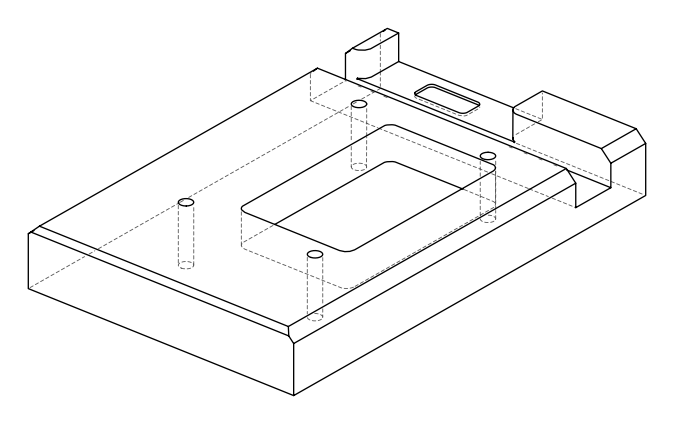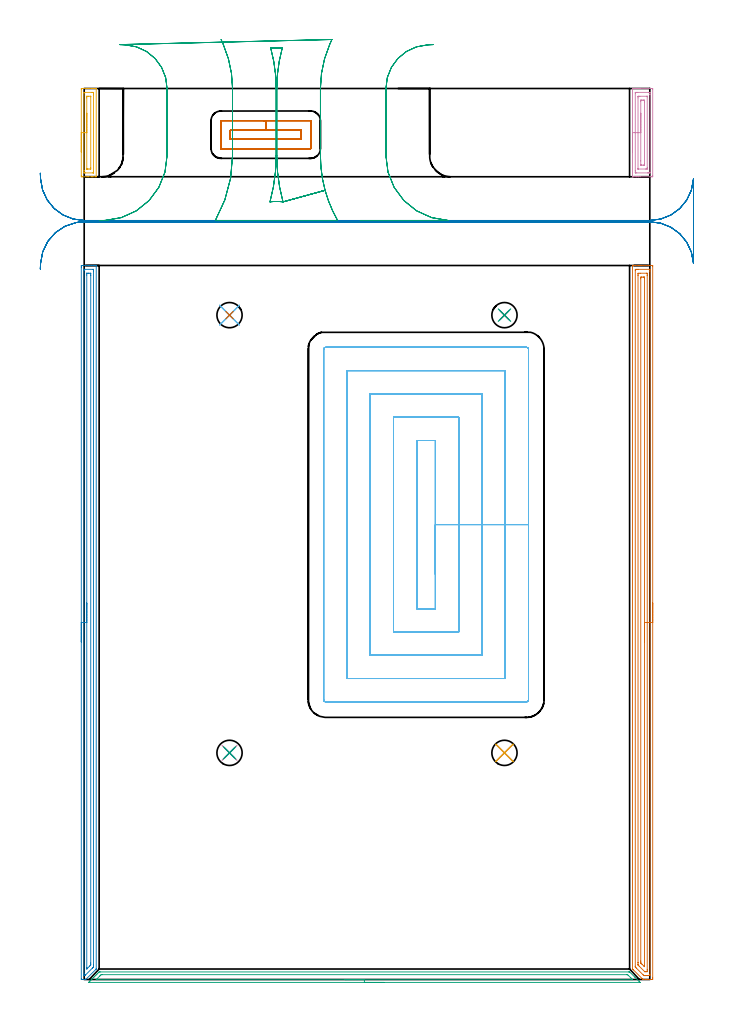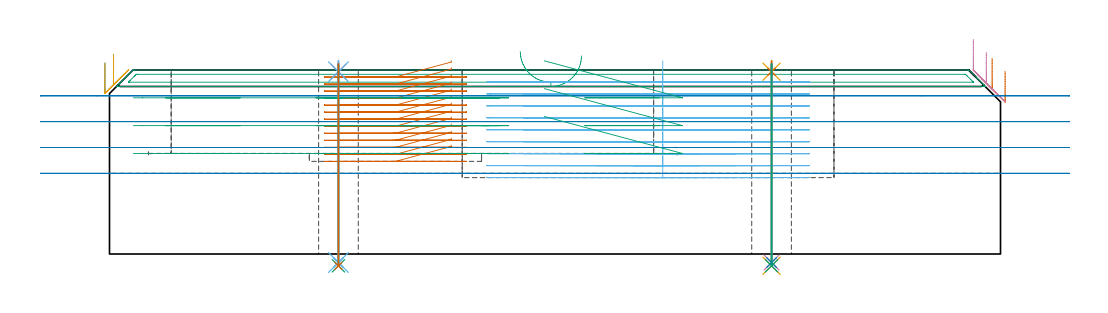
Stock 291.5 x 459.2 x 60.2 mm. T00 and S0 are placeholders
(PLAN: 21 operations, 12 tool changes, 86.1 min)
(1 AREA_MILL | FG_CHAMFER_SURFACE | UGT0205_001 | 11.97 min | 20223 mm3)
(2 AREA_MILL_1 | FG_CHAMFER_SURFACE_1 | UGT0205_001 | 9 min | 11051 mm3)
(3 AREA_MILL_2 | FG_CHAMFER_SURFACE_2 | UGT0205_001 | 4.67 min | 4031 mm3)
(4 AREA_MILL_3 | FG_CHAMFER_SURFACE_3 | UGT0205_001 | 1.69 min | 2779 mm3)
(5 AREA_MILL_4 | FG_CHAMFER_SURFACE_4 | UGT0205_001 | 1.3 min | 1510 mm3)
(6 MILL_RECTANGULAR_POCKET | POCKET_RECTANGULAR_STRAIGHT | NXT0201_012 | Follow Part, ap 4, ae 75% | 36.47 min | 848125 mm3)
(7 MILL_RECTANGULAR_POCKET_1 | POCKET_RECTANGULAR_STRAIGHT_1 | UGT0201_127 | Follow Part, ap 2.475, ae 75% | 6.55 min | 40458 mm3)
(8 MILL_RECTANGULAR_SLOT | SLOT_RECTANGULAR | UGT0201_009 | Follow Part, ap 11.25, ae 75% | 6.49 min | 449398 mm3)
(9 MILL_RECTANGULAR_SLOT_1 | SLOT_RECTANGULAR_1 | UGT0201_009 | Follow Part, ap 11.25, ae 75% | 5.7 min | 160462 mm3)
(10 SPOT_DRILL | STEP1HOLE | NXT0321_9005460120000 | 0.03 min | 61 mm3)
(11 SPOT_DRILL_1 | STEP1HOLE_1 | NXT0321_9005460120000 | 0.03 min | 4 mm3)
(12 SPOT_DRILL_2 | STEP1HOLE_2 | NXT0321_9005460120000 | 0.03 min | 74 mm3)
(13 SPOT_DRILL_3 | STEP1HOLE_3 | NXT0321_9005460120000 | 0.03 min | 66 mm3)
(14 DRILL_THROUGH_HOLE_INTO_CENTER | STEP1HOLE | NXT0301_042 | 0.26 min | 2321 mm3)
(15 DRILL_TO_ENLARGE_THROUGH_HOLE | STEP1HOLE | NXT0301_101 | 0.27 min | 5613 mm3)
(16 DRILL_THROUGH_HOLE_INTO_CENTER_1 | STEP1HOLE_1 | NXT0301_042 | 0.26 min | 2351 mm3)
(17 DRILL_TO_ENLARGE_THROUGH_HOLE_1 | STEP1HOLE_1 | NXT0301_101 | 0.27 min | 5625 mm3)
(18 DRILL_THROUGH_HOLE_INTO_CENTER_2 | STEP1HOLE_2 | NXT0301_042 | 0.26 min | 2315 mm3)
(19 DRILL_TO_ENLARGE_THROUGH_HOLE_2 | STEP1HOLE_2 | NXT0301_101 | 0.27 min | 5620 mm3)
(20 DRILL_THROUGH_HOLE_INTO_CENTER_3 | STEP1HOLE_3 | NXT0301_042 | 0.26 min | 2408 mm3)
(21 DRILL_TO_ENLARGE_THROUGH_HOLE_3 | STEP1HOLE_3 | NXT0301_101 | 0.27 min | 5525 mm3)
(TOOL UGT0205_001 | Chamfer Mill 20 x 3 x 45 deg. | D20 FL50 Z2)
(TOOL NXT0201_012 | ENDMILL 16mm [2P460-1600-NA 1630] | D16 FL38 Z6)
(TOOL UGT0201_127 | Carbide End Mill 9.9 | D9.9 FL15 Z4)
(TOOL UGT0201_009 | End Mill 45 mm | D45 FL63 Z6)
(TOOL NXT0321_9005460120000 | NC Spot Drill, 142deg, 12mm, Carbide, Uncoated | D12 PA142 FL30 Z2)
(TOOL NXT0301_042 | Carbide Drill 7.1mm [860.1-0710-057A1-MM 2214] | D7.1 PA140 FL85 Z2)
(TOOL NXT0301_101 | Carbide Drill 13mm [860.1-1300-104A1-MM 2214] | D13 PA140 FL123 Z2)
(OP 1 AREA_MILL)
G17 G21 G94 G90
T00 M6
G54
G17 G0 G90 X293. Y194. S1061 M3
G43 Z70.2 H0
Z59.8
G94 G1 Y193.962 Z58.928 F250.
Y193.848 Z58.064
Y193.659 Z57.212
Y193.397 Z56.38
Y193.063 Z55.574
Y192.66 Z54.8
Y192.192 Z54.064
Y191.661 Z53.372
Y191.071 Z52.729
Y190.428 Z52.14
Y189.736 Z51.609
Y189. Z51.14
Y188.226 Z50.737
Y187.42 Z50.403
Y186.588 Z50.141
Y185.737 Z49.952
Y184.872 Z49.838
Y184. Z49.8
Y1.111
X292.999 Y0.605 Z49.801
X292.996 Y0.222 Z49.802
X292.992 Y0.01 Z49.804
X292.62 Y0. Z50.176
X292.338 Z50.458
X291.744 Z51.051
X290.303 Z52.494
X289.991 Z52.805
X289.367 Z53.433
X288.019 Z54.78
X288.003 Y0.002 Z54.795
X287.989 Y0.01 Z54.809
X287.8 Y0.198 Z54.996
X287.691 Y0.308 Z55.107
X287.464 Y0.535 Z55.335
X283.026 Y4.973 Z59.773
X282.67 Y5.331 Z60.127
X282.604 Y5.406 Z60.189
X282.6 Y5.514 Z60.2
Y367.841
X282.602 Y367.99 Z60.188
X282.733 Y367.997 Z60.059
X282.871 Y368. Z59.929
X283.232 Z59.567
X283.856 Z58.938
X285.921 Z56.876
X286.485 Z56.309
X287.08 Z55.716
X292.62 Z50.177
X292.905 Y367.997 Z49.892
X292.992 Y367.99 Z49.805
X292.999 Y367.901 Z49.799
X293. Y367.395 Z49.8
Y184.
X291.586 Z51.214
X291.585 Y2.551 Z51.215
X291.584 Y2.39 Z51.216
X291.579 Y2.034 Z51.221
X291.241 Y2.009 Z51.559
X290.867 Y2.003 Z51.933
X290.374 Y2. Z52.426
X289.497 Z53.303
X288.621 Z54.179
X288.525 Y2.002 Z54.275
X288.478 Y2.005 Z54.322
X288.456 Y2.01 Z54.344
X288.414 Y2.047 Z54.386
X288.238 Y2.214 Z54.562
X288.06 Y2.39 Z54.74
X284.49 Y5.96 Z58.31
X284.239 Y6.214 Z58.561
X284.069 Y6.392 Z58.731
X284.021 Y6.445 Z58.779
X284.018 Y6.464 Z58.782
X284.016 Y6.509 Z58.784
X284.014 Y6.691 Z58.786
Y6.852
X284.015 Y365.449 Z58.785
X284.016 Y365.61 Z58.784
X284.021 Y365.966 Z58.779
X284.359 Y365.991 Z58.441
X284.733 Y365.997 Z58.067
X285.226 Y366. Z57.574
X285.609 Z57.191
X291.361 Z51.439
X291.523 Y365.998 Z51.277
X291.551 Y365.995 Z51.249
X291.576 Y365.991 Z51.224
X291.579 Y365.955 Z51.221
X291.584 Y365.772 Z51.216
X291.585 Y365.61 Z51.215
X291.586 Y364.878 Z51.214
Y184.
X290.172 Z52.628
X290.171 Y5.067 Z52.629
X290.17 Y4.885 Z52.63
X290.164 Y4.175 Z52.636
X290.156 Y4.007 Z52.644
X289.991 Y4.005 Z52.809
X289.285 Y4.001 Z53.515
X289.114 Y4.003 Z53.686
X288.943 Y4.009 Z53.857
X288.899 Y4.012 Z53.901
X288.874 Y4.032 Z53.926
X288.824 Y4.078 Z53.976
X288.725 Y4.175 Z54.075
X286.047 Y6.852 Z56.753
X285.609 Y7.293 Z57.191
X285.5 Y7.407 Z57.3
X285.447 Y7.464 Z57.353
X285.435 Y7.562 Z57.365
X285.432 Y7.745 Z57.368
X285.43 Y7.927 Z57.37
X285.429 Y8.637 Z57.371
X285.428 Y8.821 Z57.372
X285.429 Y362.933 Z57.371
X285.43 Y363.115 Z57.37
X285.435 Y363.825 Z57.365
X285.444 Y363.993 Z57.356
X286.485 Y364. Z56.315
X289.82 Y363.999 Z52.98
X289.991 Y363.995 Z52.809
X290.156 Y363.99 Z52.644
X290.164 Y363.825 Z52.636
X290.168 Y363.645 Z52.632
X290.171 Y362.933 Z52.629
Y362.749
X290.172 Y184. Z52.628
X288.757 Z54.043
Y7.217
X288.754 Y6.852 Z54.046
X288.75 Y6.617 Z54.05
X288.748 Y6.613 Z54.052
X288.716 Y6.639 Z54.084
X288.644 Y6.707 Z54.156
X288.497 Y6.852 Z54.303
X287.604 Y7.745 Z55.196
X287.362 Y7.988 Z55.438
X287.042 Y8.313 Z55.758
X286.881 Y8.48 Z55.919
X286.849 Y8.52 Z55.951
X286.847 Y8.562 Z55.953
X286.845 Y8.637 Z55.955
X286.843 Y9.166 Z55.957
Y9.529
Y361.148
X286.844 Y361.675 Z55.956
X286.846 Y361.853 Z55.954
X286.849 Y361.984 Z55.951
X286.944 Y361.99 Z55.856
X287.362 Y361.999 Z55.438
X287.401 Y362. Z55.399
X288.238 Z54.562
X288.278 Z54.522
X288.654 Y361.993 Z54.146
X288.742 Y361.99 Z54.058
X288.75 Y361.935 Z54.05
X288.753 Y361.87 Z54.047
X288.757 Y361.512 Z54.043
Y184.
Y183.129 Z54.081
Y182.264 Z54.195
Y181.412 Z54.383
Y180.58 Z54.646
Y179.774 Z54.98
Y179. Z55.382
Y178.264 Z55.851
Y177.572 Z56.382
Y176.929 Z56.972
Y176.34 Z57.615
Y175.809 Z58.307
Y175.34 Z59.043
Y174.937 Z59.817
Y174.603 Z60.623
Y174.341 Z61.455
Y174.152 Z62.306
Y174.038 Z63.171
Y174. Z64.043
G0 Z70.2
M5
M2
(OP 2 AREA_MILL_1)
G17 G21 G94 G90
T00 M6
G54
G17 G0 G90 X-1.5 Y174. S1061 M3
G43 Z70.2 H0
Z62.5
G94 G1 Y174.038 Z61.628 F250.
Y174.152 Z60.764
Y174.341 Z59.912
Y174.603 Z59.08
Y174.937 Z58.274
Y175.34 Z57.5
Y175.808 Z56.764
Y176.34 Z56.072
Y176.929 Z55.429
Y177.572 Z54.84
Y178.264 Z54.308
Y179. Z53.84
Y179.774 Z53.437
Y180.58 Z53.103
Y181.412 Z52.841
Y182.263 Z52.652
Y183.128 Z52.538
Y184. Z52.5
Y366.862
X-1.499 Y367.395 Z52.501
X-1.496 Y367.751 Z52.502
X-1.493 Y367.99 Z52.504
X-1.148 Y368. Z52.849
X2.35 Z56.345
X3.787 Z57.784
X4.973 Z58.968
X5.949 Z59.948
X6.077 Y367.997 Z60.069
X6.198 Y367.99 Z60.189
X6.2 Y367.841 Z60.2
Y5.513
X6.196 Y5.406 Z60.189
X6.137 Y5.336 Z60.134
X5.848 Y5.047 Z59.847
X0.809 Y0.01 Z54.808
X0.796 Y0. Z54.794
X0.601 Z54.6
X0.481 Z54.481
X-0.524 Z53.475
X-1.148 Z52.848
X-1.458 Y0.001 Z52.539
X-1.491 Y0.003 Z52.505
X-1.497 Y0.159 Z52.503
X-1.5 Y0.339 Z52.5
Y184.
X-0.086 Z53.914
X-0.085 Y365.418 Z53.915
X-0.083 Y365.61 Z53.917
X-0.079 Y365.959 Z53.921
X-0.073 Y365.99 Z53.927
X-0.01 Y365.994 Z53.99
X0.092 Y365.998 Z54.092
X0.219 Y366. Z54.219
X4.592 Y365.999 Z58.592
X4.735 Y365.994 Z58.735
X4.762 Y365.99 Z58.762
X4.779 Y365.984 Z58.779
X4.78 Y365.953 Z58.78
X4.784 Y365.803 Z58.784
X4.785 Y365.61 Z58.785
X4.786 Y364.909 Z58.786
Y7.745
X4.785 Y7.044 Z58.785
X4.783 Y6.852 Z58.783
X4.779 Y6.503 Z58.779
X4.766 Y6.428 Z58.766
X4.721 Y6.378 Z58.721
X4.643 Y6.297 Z58.643
X4.31 Y5.96 Z58.31
X4.203 Y5.853 Z58.203
X0.74 Y2.39 Z54.74
X0.67 Y2.32 Z54.67
X0.601 Y2.253 Z54.601
X0.384 Y2.046 Z54.384
X0.339 Y2.01 Z54.339
X0.272 Y2.007 Z54.272
X0.107 Y2.002 Z54.107
X-0.035 Y2.006 Z53.965
X-0.062 Y2.01 Z53.938
X-0.079 Y2.016 Z53.921
X-0.08 Y2.047 Z53.92
X-0.084 Y2.197 Z53.916
X-0.085 Y2.39 Z53.915
X-0.086 Y3.091 Z53.914
Y184.
X1.328 Z55.328
X1.329 Y363.083 Z55.329
X1.331 Y363.825 Z55.331
X1.333 Y363.97 Z55.333
X1.335 Y363.988 Z55.335
X1.348 Y363.991 Z55.348
X1.39 Y363.996 Z55.39
X1.476 Y363.998 Z55.476
X2.179 Y364. Z56.179
X2.35 Z56.35
X3.057 Y363.996 Z57.057
X3.224 Y363.99 Z57.224
X3.365 Y363.966 Z57.365
X3.368 Y363.825 Z57.368
X3.37 Y363.676 Z57.37
X3.371 Y362.933 Z57.371
X3.372 Y362.782 Z57.372
X3.371 Y8.487 Z57.371
X3.367 Y7.745 Z57.367
X3.365 Y7.601 Z57.365
X3.356 Y7.467 Z57.356
X3.224 Y7.33 Z57.224
X2.99 Y7.091 Z56.99
X2.753 Y6.852 Z56.753
X1.476 Y5.576 Z55.476
X1.412 Y5.514 Z55.412
X1.361 Y5.468 Z55.361
X1.337 Y5.447 Z55.337
X1.335 Y5.51 Z55.335
X1.33 Y5.809 Z55.33
X1.329 Y5.96 Z55.329
X1.328 Y6.11 Z55.328
Y184.
Y184.872 Z55.367
Y185.736 Z55.48
Y186.588 Z55.669
Y187.42 Z55.932
Y188.226 Z56.265
Y189. Z56.668
Y189.736 Z57.137
Y190.428 Z57.668
Y191.071 Z58.257
Y191.66 Z58.901
Y192.191 Z59.593
Y192.66 Z60.328
Y193.063 Z61.102
Y193.397 Z61.908
Y193.659 Z62.74
Y193.848 Z63.592
Y193.962 Z64.457
Y194. Z65.328
G0 Z70.2
M5
M2
(OP 3 AREA_MILL_2)
G17 G21 G94 G90
T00 M6
G54
G17 G0 G90 X154.4 Y-1.5 S1061 M3
G43 Z70.2 H0
Z64.8
G94 G1 X154.362 Z63.928 F250.
X154.248 Z63.064
X154.059 Z62.212
X153.797 Z61.38
X153.463 Z60.574
X153.06 Z59.8
X152.592 Z59.064
X152.061 Z58.372
X151.471 Z57.729
X150.828 Z57.14
X150.136 Z56.608
X149.4 Z56.14
X148.626 Z55.737
X147.82 Z55.403
X146.988 Z55.141
X146.137 Z54.952
X145.272 Z54.838
X144.4 Z54.8
X2.439 Y-1.499 Z54.801
X2.317 Y-1.494 Z54.804
X2.352 Y-1.453 Z54.846
X2.463 Y-1.337 Z54.961
X2.909 Y-0.889 Z55.407
X3.281 Y-0.519 Z55.781
X3.425 Y-0.375 Z55.925
X3.966 Y0.168 Z56.463
X4.248 Y0.448 Z56.748
X4.293 Y0.493 Z56.793
X4.85 Y1.053 Z57.348
X5.141 Y1.341 Z57.641
X5.735 Y1.937 Z58.232
X6.028 Y2.228 Z58.528
X6.619 Y2.821 Z59.117
X6.958 Y3.158 Z59.458
X7.657 Y3.857 Z60.156
X7.705 Y3.898 Z60.184
X8.265 Y3.9 Z60.2
X280.535
X281.095 Y3.898 Z60.184
X281.144 Y3.857 Z60.156
X283.802 Y1.2 Z57.496
X286.012 Y-1.01 Z55.286
X286.486 Y-1.487 Z54.812
X286.488 Y-1.496 Z54.803
X286.486 Y-1.5 Z54.8
X144.4
Y-0.086 Z56.214
X6.48 Y-0.085 Z56.215
X6.437
X6.185 Y-0.076 Z56.224
X6.215 Y-0.042 Z56.258
X6.302 Y0.05 Z56.35
X6.745 Y0.495 Z56.795
X8.077 Y1.828 Z58.128
X8.265 Y2.015 Z58.315
X8.525 Y2.269 Z58.569
X8.738 Y2.476 Z58.776
X9.158 Y2.485 Z58.785
X9.199
X279.683 Y2.486 Z58.786
X279.896 Y2.484 Z58.784
X280.002 Y2.481 Z58.781
X280.051 Y2.479 Z58.779
X280.147 Y2.392 Z58.692
X280.535 Y2.013 Z58.313
X281.792 Y0.758 Z57.058
X282.321 Y0.229 Z56.529
X282.519 Y0.025 Z56.325
X282.596 Y-0.058 Z56.242
X282.614 Y-0.08 Z56.22
X282.586 Y-0.081 Z56.219
X282.498 Y-0.084 Z56.216
X282.321 Y-0.086 Z56.214
X282.28
X144.4
X143.529 Z56.252
X142.664 Z56.366
X141.812 Z56.555
X140.98 Z56.817
X140.174 Z57.151
X139.4 Z57.554
X138.664 Z58.023
X137.972 Z58.554
X137.329 Z59.143
X136.74 Z59.786
X136.209 Z60.478
X135.74 Z61.214
X135.337 Z61.988
X135.003 Z62.794
X134.741 Z63.626
X134.552 Z64.478
X134.438 Z65.343
X134.4 Z66.214
G0 Z70.2
M5
M2
(OP 4 AREA_MILL_3)
G17 G21 G94 G90
T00 M6
G54
G17 G0 G90 X282.6 Y426.45 S1061 M3
G43 Z70.2 H0
G94 G1 Y426.488 Z69.328 F250.
Y426.602 Z68.463
Y426.791 Z67.612
Y427.053 Z66.78
Y427.387 Z65.974
Y427.79 Z65.2
Y428.258 Z64.464
Y428.79 Z63.772
Y429.379 Z63.129
Y430.022 Z62.539
Y430.714 Z62.008
Y431.45 Z61.54
Y432.224 Z61.137
Y433.03 Z60.803
Y433.862 Z60.541
Y434.714 Z60.352
Y435.578 Z60.238
Y436.45 Z60.2
Y459.099
X282.603 Y459.19 Z60.189
X282.685 Y459.198 Z60.108
X282.774 Y459.2 Z60.025
X283.381 Z59.418
X284.332 Z58.467
X284.733 Z58.064
X284.933 Z57.864
X285.609 Z57.188
X285.809 Z56.988
X286.485 Z56.308
X292.082 Z50.714
X292.62 Y459.195 Z50.177
X292.991 Y459.19 Z49.805
X292.996 Y459.035 Z49.802
X292.999 Y458.654 Z49.801
Y414.246
X292.996 Y413.865 Z49.802
X292.991 Y413.71 Z49.805
X292.62 Y413.705 Z50.177
X292.082 Y413.7 Z50.715
X286.485 Z56.308
X285.809 Z56.988
X285.609 Z57.188
X284.933 Z57.864
X284.733 Z58.064
X284.332 Z58.466
X283.38 Z59.418
X282.98 Z59.818
X282.773 Z60.025
X282.721 Z60.074
X282.685 Y413.702 Z60.107
X282.603 Y413.71 Z60.189
X282.6 Y413.802 Z60.2
Y436.45
X284.014 Z58.786
X284.015 Y456.878 Z58.785
X284.016 Y457.06 Z58.784
X284.019 Y457.15 Z58.781
X284.021 Y457.187 Z58.779
X284.098 Y457.19 Z58.702
X284.417 Y457.198 Z58.383
X284.733 Y457.199 Z58.067
X285.291 Y457.2 Z57.509
X290.867 Y457.199 Z51.933
X291.43 Y457.196 Z51.37
X291.535 Y457.19 Z51.265
X291.579 Y457.179 Z51.221
X291.583 Y457.041 Z51.217
X291.584 Y456.878 Z51.216
X291.586 Y456.15 Z51.214
Y455.99
X291.585 Y416.022 Z51.215
X291.584 Y415.84 Z51.216
X291.581 Y415.75 Z51.219
X291.579 Y415.713 Z51.221
X291.502 Y415.71 Z51.298
X291.183 Y415.702 Z51.617
X290.867 Y415.701 Z51.933
X290.308 Y415.7 Z52.492
X284.733 Y415.701 Z58.067
X284.17 Y415.704 Z58.63
X284.065 Y415.71 Z58.735
X284.021 Y415.721 Z58.779
X284.017 Y415.859 Z58.783
X284.016 Y416.022 Z58.784
X284.014 Y416.75 Z58.786
Y416.91
Y436.45
X285.428 Z57.372
X285.429 Y454.396 Z57.371
X285.434 Y455.102 Z57.366
X285.435 Y455.184 Z57.365
X285.517 Y455.195 Z57.283
X285.609 Y455.197 Z57.191
X286.389 Y455.2 Z56.411
X289.894 Z52.906
X289.991 Y455.199 Z52.809
X290.088 Y455.197 Z52.712
X290.152 Y455.192 Z52.648
X290.166 Y455.188 Z52.634
X290.168 Y455.183 Z52.632
X290.17 Y455.163 Z52.63
X290.171 Y455.102 Z52.629
X290.172 Y454.919 Z52.628
X290.171 Y418.504 Z52.629
X290.166 Y417.798 Z52.634
X290.164 Y417.716 Z52.636
X290.083 Y417.705 Z52.717
X289.991 Y417.703 Z52.809
X289.211 Y417.7 Z53.589
X285.706 Z57.094
X285.609 Y417.701 Z57.191
X285.512 Y417.703 Z57.288
X285.448 Y417.708 Z57.352
X285.434 Y417.712 Z57.366
X285.432 Y417.717 Z57.368
X285.43 Y417.737 Z57.37
X285.429 Y417.798 Z57.371
X285.428 Y417.981 Z57.372
Y436.45
X286.843 Z55.957
Y452.437
X286.845 Y452.961 Z55.955
X286.849 Y453.138 Z55.951
X286.851 Y453.19 Z55.949
X286.892 Y453.193 Z55.908
X286.986 Y453.196 Z55.815
X287.362 Y453.2 Z55.438
X287.486 Z55.314
X288.238 Y453.199 Z54.562
X288.363 Z54.437
X288.631 Y453.19 Z54.169
X288.751 Y453.182 Z54.049
X288.752 Y453.115 Z54.048
X288.756 Y452.801 Z54.044
X288.757 Y452.437 Z54.043
Y451.911
Y420.463
X288.755 Y419.939 Z54.045
X288.751 Y419.762 Z54.049
X288.749 Y419.71 Z54.051
X288.708 Y419.707 Z54.092
X288.614 Y419.704 Z54.186
X288.238 Y419.7 Z54.562
X288.114 Z54.686
X287.362 Y419.701 Z55.438
X287.237 Z55.563
X286.969 Y419.71 Z55.831
X286.849 Y419.718 Z55.951
X286.848 Y419.785 Z55.952
X286.844 Y420.099 Z55.956
X286.843 Y421.877 Z55.957
Y436.45
Y437.322 Z55.995
Y438.186 Z56.109
Y439.038 Z56.298
Y439.87 Z56.56
Y440.676 Z56.894
Y441.45 Z57.297
Y442.186 Z57.766
Y442.878 Z58.297
Y443.521 Z58.886
Y444.11 Z59.529
Y444.642 Z60.222
Y445.11 Z60.957
Y445.513 Z61.731
Y445.847 Z62.537
Y446.109 Z63.369
Y446.298 Z64.221
Y446.412 Z65.086
Y446.45 Z65.957
G0 Z70.2
M5
M2
(OP 5 AREA_MILL_4)
G17 G21 G94 G90
T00 M6
G54
G17 G0 G90 X-1.5 Y426.45 S1061 M3
G43 Z70.2 H0
Z62.5
G94 G1 Y426.488 Z61.628 F250.
Y426.602 Z60.764
Y426.791 Z59.912
Y427.053 Z59.08
Y427.387 Z58.274
Y427.79 Z57.5
Y428.258 Z56.764
Y428.79 Z56.072
Y429.379 Z55.429
Y430.022 Z54.84
Y430.714 Z54.309
Y431.45 Z53.84
Y432.224 Z53.437
Y433.03 Z53.103
Y433.862 Z52.841
Y434.714 Z52.652
Y435.578 Z52.538
Y436.45 Z52.5
X-1.499 Y458.654 Z52.501
X-1.496 Y459.009
X-1.492 Y459.19 Z52.505
X-1.148 Y459.2 Z52.848
X1.476 Z55.47
X2.15 Z56.148
X2.35 Z56.348
X4.099 Z58.095
X4.499 Z58.497
X5.448 Z59.447
X5.848 Z59.846
X6.039 Z60.037
X6.121 Y459.198 Z60.114
X6.197 Y459.19 Z60.189
X6.2 Y459.098 Z60.2
Y413.801
X6.197 Y413.71 Z60.189
X6.121 Y413.702 Z60.114
X6.039 Y413.7 Z60.037
X4.498 Z58.497
X4.099 Z58.095
X3.899 Z57.896
X2.15 Z56.148
X1.476 Z55.47
X-1.063 Z52.933
X-1.148 Y413.702 Z52.848
X-1.492 Y413.71 Z52.505
X-1.496 Y413.891 Z52.501
X-1.499 Y414.246
X-1.5 Y436.45 Z52.5
X-0.086 Z53.914
X-0.085 Y456.878 Z53.915
X-0.084 Y457.052 Z53.916
X-0.082 Y457.139 Z53.918
X-0.079 Y457.179 Z53.921
X-0.072 Y457.19 Z53.928
X-0.032 Y457.192 Z53.968
X0.285 Y457.199 Z54.285
X4.099 Z58.099
X4.66 Y457.196 Z58.66
X4.746 Y457.19 Z58.746
X4.779 Y457.175 Z58.779
X4.782 Y457.072 Z58.782
X4.784 Y456.878 Z58.784
X4.786 Y456.18 Z58.786
Y455.99
X4.785 Y416.022 Z58.785
X4.784 Y415.848 Z58.784
X4.782 Y415.761 Z58.782
X4.779 Y415.721 Z58.779
X4.772 Y415.71 Z58.772
X4.732 Y415.708 Z58.732
X4.415 Y415.701 Z58.415
X0.601 Z54.601
X0.04 Y415.704 Z54.04
X-0.046 Y415.71 Z53.954
X-0.079 Y415.725 Z53.921
X-0.082 Y415.828 Z53.918
X-0.084 Y416.022 Z53.916
X-0.086 Y416.72 Z53.914
Y416.91
Y436.45
X1.328 Z55.328
X1.329 Y454.363 Z55.329
X1.331 Y455.102 Z55.331
X1.333 Y455.175 Z55.333
X1.335 Y455.187 Z55.335
X1.348 Y455.191 Z55.348
X1.381 Y455.198 Z55.381
X1.476 Y455.199 Z55.476
X2.253 Y455.2 Z56.253
X3.128 Y455.199 Z57.128
X3.224 Y455.196 Z57.224
X3.32 Y455.19 Z57.32
X3.365 Y455.182 Z57.365
X3.368 Y455.151 Z57.368
X3.369 Y455.102 Z57.369
X3.371 Y454.953 Z57.371
Y418.537
X3.369 Y417.798 Z57.369
X3.367 Y417.725 Z57.367
X3.365 Y417.713 Z57.365
X3.352 Y417.709 Z57.352
X3.319 Y417.702 Z57.319
X3.224 Y417.701 Z57.224
X2.447 Y417.7 Z56.447
X1.572 Y417.701 Z55.572
X1.476 Y417.704 Z55.476
X1.38 Y417.71 Z55.38
X1.335 Y417.718 Z55.335
X1.332 Y417.749 Z55.332
X1.331 Y417.798 Z55.331
X1.329 Y417.947 Z55.329
X1.328 Y436.45 Z55.328
Y437.322 Z55.367
Y438.186 Z55.48
Y439.038 Z55.669
Y439.87 Z55.932
Y440.676 Z56.265
Y441.45 Z56.668
Y442.186 Z57.137
Y442.878 Z57.668
Y443.521 Z58.257
Y444.11 Z58.901
Y444.642 Z59.593
Y445.11 Z60.328
Y445.513 Z61.102
Y445.847 Z61.908
Y446.109 Z62.74
Y446.298 Z63.592
Y446.412 Z64.457
Y446.45 Z65.328
G0 Z70.2
M5
M2
(OP 6 MILL_RECTANGULAR_POCKET)
G17 G21 G94 G90
T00 M6
G54
G17 G0 G90 X181. Y208.657 S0 M3
G43 Z70.2 H1
Z63.2
G94 G1 Y234.45 Z56.289 F250.
Y277.8 F500.
X171.4
Y191.1
X181.
Y234.45
X193.
Y289.8
X159.4
Y179.1
X193.
Y234.45
X205.
Y301.8
X147.4
Y167.1
X205.
Y234.45
X217.
Y313.8
X135.4
Y155.1
X217.
Y234.45
X229.
Y324.7
G3 X227.9 Y325.8 R1.1
G1 X124.5
G3 X123.4 Y324.7 R1.1
G1 Y144.2
G3 X124.5 Y143.1 R1.1
G1 X227.9
G3 X229. Y144.2 R1.1
G1 Y234.45
Y235.45
G0 X181. Y208.657 Z59.289
G1 Y234.45 Z52.378 F250.
Y277.8 F500.
X171.4
Y191.1
X181.
Y234.45
X193.
Y289.8
X159.4
Y179.1
X193.
Y234.45
X205.
Y301.8
X147.4
Y167.1
X205.
Y234.45
X217.
Y313.8
X135.4
Y155.1
X217.
Y234.45
X229.
Y324.7
G3 X227.9 Y325.8 R1.1
G1 X124.5
G3 X123.4 Y324.7 R1.1
G1 Y144.2
G3 X124.5 Y143.1 R1.1
G1 X227.9
G3 X229. Y144.2 R1.1
G1 Y234.45
Y235.45
G0 X181. Y208.657 Z55.378
G1 Y234.45 Z48.467 F250.
Y277.8 F500.
X171.4
Y191.1
X181.
Y234.45
X193.
Y289.8
X159.4
Y179.1
X193.
Y234.45
X205.
Y301.8
X147.4
Y167.1
X205.
Y234.45
X217.
Y313.8
X135.4
Y155.1
X217.
Y234.45
X229.
Y324.7
G3 X227.9 Y325.8 R1.1
G1 X124.5
G3 X123.4 Y324.7 R1.1
G1 Y144.2
G3 X124.5 Y143.1 R1.1
G1 X227.9
G3 X229. Y144.2 R1.1
G1 Y234.45
Y235.45
G0 X181. Y208.657 Z51.467
G1 Y234.45 Z44.555 F250.
Y277.8 F500.
X171.4
Y191.1
X181.
Y234.45
X193.
Y289.8
X159.4
Y179.1
X193.
Y234.45
X205.
Y301.8
X147.4
Y167.1
X205.
Y234.45
X217.
Y313.8
X135.4
Y155.1
X217.
Y234.45
X229.
Y324.7
G3 X227.9 Y325.8 R1.1
G1 X124.5
G3 X123.4 Y324.7 R1.1
G1 Y144.2
G3 X124.5 Y143.1 R1.1
G1 X227.9
G3 X229. Y144.2 R1.1
G1 Y234.45
Y235.45
G0 X181. Y208.657 Z47.555
G1 Y234.45 Z40.644 F250.
Y277.8 F500.
X171.4
Y191.1
X181.
Y234.45
X193.
Y289.8
X159.4
Y179.1
X193.
Y234.45
X205.
Y301.8
X147.4
Y167.1
X205.
Y234.45
X217.
Y313.8
X135.4
Y155.1
X217.
Y234.45
X229.
Y324.7
G3 X227.9 Y325.8 R1.1
G1 X124.5
G3 X123.4 Y324.7 R1.1
G1 Y144.2
G3 X124.5 Y143.1 R1.1
G1 X227.9
G3 X229. Y144.2 R1.1
G1 Y234.45
Y235.45
G0 X181. Y208.657 Z43.644
G1 Y234.45 Z36.733 F250.
Y277.8 F500.
X171.4
Y191.1
X181.
Y234.45
X193.
Y289.8
X159.4
Y179.1
X193.
Y234.45
X205.
Y301.8
X147.4
Y167.1
X205.
Y234.45
X217.
Y313.8
X135.4
Y155.1
X217.
Y234.45
X229.
Y324.7
G3 X227.9 Y325.8 R1.1
G1 X124.5
G3 X123.4 Y324.7 R1.1
G1 Y144.2
G3 X124.5 Y143.1 R1.1
G1 X227.9
G3 X229. Y144.2 R1.1
G1 Y234.45
Y235.45
G0 X181. Y208.657 Z39.733
G1 Y234.45 Z32.822 F250.
Y277.8 F500.
X171.4
Y191.1
X181.
Y234.45
X193.
Y289.8
X159.4
Y179.1
X193.
Y234.45
X205.
Y301.8
X147.4
Y167.1
X205.
Y234.45
X217.
Y313.8
X135.4
Y155.1
X217.
Y234.45
X229.
Y324.7
G3 X227.9 Y325.8 R1.1
G1 X124.5
G3 X123.4 Y324.7 R1.1
G1 Y144.2
G3 X124.5 Y143.1 R1.1
G1 X227.9
G3 X229. Y144.2 R1.1
G1 Y234.45
Y235.45
G0 X181. Y208.657 Z35.822
G1 Y234.45 Z28.911 F250.
Y277.8 F500.
X171.4
Y191.1
X181.
Y234.45
X193.
Y289.8
X159.4
Y179.1
X193.
Y234.45
X205.
Y301.8
X147.4
Y167.1
X205.
Y234.45
X217.
Y313.8
X135.4
Y155.1
X217.
Y234.45
X229.
Y324.7
G3 X227.9 Y325.8 R1.1
G1 X124.5
G3 X123.4 Y324.7 R1.1
G1 Y144.2
G3 X124.5 Y143.1 R1.1
G1 X227.9
G3 X229. Y144.2 R1.1
G1 Y234.45
Y235.45
G0 X181. Y208.657 Z31.911
G1 Y234.45 Z25. F250.
Y277.8 F500.
X171.4
Y191.1
X181.
Y234.45
X193.
Y289.8
X159.4
Y179.1
X193.
Y234.45
X205.
Y301.8
X147.4
Y167.1
X205.
Y234.45
X217.
Y313.8
X135.4
Y155.1
X217.
Y234.45
X229.
Y324.7
G3 X227.9 Y325.8 R1.1
G1 X124.5
G3 X123.4 Y324.7 R1.1
G1 Y144.2
G3 X124.5 Y143.1 R1.1
G1 X227.9
G3 X229. Y144.2 R1.1
G1 Y234.45
Y235.45
G0 Z70.2
M5
M2
(OP 7 MILL_RECTANGULAR_POCKET_1)
G17 G21 G94 G90
T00 M6
G54
G17 G0 G90 X111.8 Y436.17 S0 M3
G43 Z70.2 H0
Z63.2
G94 G1 Y437.7 Z62.79 F250.
X93.55 Z57.9
X75.3 F500.
Y433.1
X111.8
Y437.7
X93.55
Y442.65
X70.4
X70.37 Y442.652
X70.348 Y442.63
X70.35 Y442.6
Y428.2
X70.348 Y428.17
X70.37 Y428.148
X70.4 Y428.15
X116.7
X116.73 Y428.148
X116.752 Y428.17
X116.75 Y428.2
Y442.6
X116.752 Y442.63
X116.73 Y442.652
X116.7 Y442.65
X93.55
X92.55
G0 X111.8 Y436.17 Z60.9
G1 Y437.7 Z60.49 F250.
X93.55 Z55.6
X75.3 F500.
Y433.1
X111.8
Y437.7
X93.55
Y442.65
X70.4
X70.37 Y442.652
X70.348 Y442.63
X70.35 Y442.6
Y428.2
X70.348 Y428.17
X70.37 Y428.148
X70.4 Y428.15
X116.7
X116.73 Y428.148
X116.752 Y428.17
X116.75 Y428.2
Y442.6
X116.752 Y442.63
X116.73 Y442.652
X116.7 Y442.65
X93.55
X92.55
G0 X111.8 Y436.17 Z58.6
G1 Y437.7 Z58.19 F250.
X93.55 Z53.3
X75.3 F500.
Y433.1
X111.8
Y437.7
X93.55
Y442.65
X70.4
X70.37 Y442.652
X70.348 Y442.63
X70.35 Y442.6
Y428.2
X70.348 Y428.17
X70.37 Y428.148
X70.4 Y428.15
X116.7
X116.73 Y428.148
X116.752 Y428.17
X116.75 Y428.2
Y442.6
X116.752 Y442.63
X116.73 Y442.652
X116.7 Y442.65
X93.55
X92.55
G0 X111.8 Y436.17 Z56.3
G1 Y437.7 Z55.89 F250.
X93.55 Z51.
X75.3 F500.
Y433.1
X111.8
Y437.7
X93.55
Y442.65
X70.4
X70.37 Y442.652
X70.348 Y442.63
X70.35 Y442.6
Y428.2
X70.348 Y428.17
X70.37 Y428.148
X70.4 Y428.15
X116.7
X116.73 Y428.148
X116.752 Y428.17
X116.75 Y428.2
Y442.6
X116.752 Y442.63
X116.73 Y442.652
X116.7 Y442.65
X93.55
X92.55
G0 X111.8 Y436.17 Z54.
G1 Y437.7 Z53.59 F250.
X93.55 Z48.7
X75.3 F500.
Y433.1
X111.8
Y437.7
X93.55
Y442.65
X70.4
X70.37 Y442.652
X70.348 Y442.63
X70.35 Y442.6
Y428.2
X70.348 Y428.17
X70.37 Y428.148
X70.4 Y428.15
X116.7
X116.73 Y428.148
X116.752 Y428.17
X116.75 Y428.2
Y442.6
X116.752 Y442.63
X116.73 Y442.652
X116.7 Y442.65
X93.55
X92.55
G0 X111.8 Y436.17 Z51.7
G1 Y437.7 Z51.29 F250.
X93.55 Z46.4
X75.3 F500.
Y433.1
X111.8
Y437.7
X93.55
Y442.65
X70.4
X70.37 Y442.652
X70.348 Y442.63
X70.35 Y442.6
Y428.2
X70.348 Y428.17
X70.37 Y428.148
X70.4 Y428.15
X116.7
X116.73 Y428.148
X116.752 Y428.17
X116.75 Y428.2
Y442.6
X116.752 Y442.63
X116.73 Y442.652
X116.7 Y442.65
X93.55
X92.55
G0 X111.8 Y436.17 Z49.4
G1 Y437.7 Z48.99 F250.
X93.55 Z44.1
X75.3 F500.
Y433.1
X111.8
Y437.7
X93.55
Y442.65
X70.4
X70.37 Y442.652
X70.348 Y442.63
X70.35 Y442.6
Y428.2
X70.348 Y428.17
X70.37 Y428.148
X70.4 Y428.15
X116.7
X116.73 Y428.148
X116.752 Y428.17
X116.75 Y428.2
Y442.6
X116.752 Y442.63
X116.73 Y442.652
X116.7 Y442.65
X93.55
X92.55
G0 X111.8 Y436.17 Z47.1
G1 Y437.7 Z46.69 F250.
X93.55 Z41.8
X75.3 F500.
Y433.1
X111.8
Y437.7
X93.55
Y442.65
X70.4
X70.37 Y442.652
X70.348 Y442.63
X70.35 Y442.6
Y428.2
X70.348 Y428.17
X70.37 Y428.148
X70.4 Y428.15
X116.7
X116.73 Y428.148
X116.752 Y428.17
X116.75 Y428.2
Y442.6
X116.752 Y442.63
X116.73 Y442.652
X116.7 Y442.65
X93.55
X92.55
G0 X111.8 Y436.17 Z44.8
G1 Y437.7 Z44.39 F250.
X93.55 Z39.5
X75.3 F500.
Y433.1
X111.8
Y437.7
X93.55
Y442.65
X70.4
X70.37 Y442.652
X70.348 Y442.63
X70.35 Y442.6
Y428.2
X70.348 Y428.17
X70.37 Y428.148
X70.4 Y428.15
X116.7
X116.73 Y428.148
X116.752 Y428.17
X116.75 Y428.2
Y442.6
X116.752 Y442.63
X116.73 Y442.652
X116.7 Y442.65
X93.55
X92.55
G0 X111.8 Y436.17 Z42.5
G1 Y437.7 Z42.09 F250.
X93.55 Z37.2
X75.3 F500.
Y433.1
X111.8
Y437.7
X93.55
Y442.65
X70.4
X70.37 Y442.652
X70.348 Y442.63
X70.35 Y442.6
Y428.2
X70.348 Y428.17
X70.37 Y428.148
X70.4 Y428.15
X116.7
X116.73 Y428.148
X116.752 Y428.17
X116.75 Y428.2
Y442.6
X116.752 Y442.63
X116.73 Y442.652
X116.7 Y442.65
X93.55
X92.55
G0 X111.8 Y436.17 Z40.2
G1 Y437.7 Z39.79 F250.
X93.55 Z34.9
X75.3 F500.
Y433.1
X111.8
Y437.7
X93.55
Y442.65
X70.4
X70.37 Y442.652
X70.348 Y442.63
X70.35 Y442.6
Y428.2
X70.348 Y428.17
X70.37 Y428.148
X70.4 Y428.15
X116.7
X116.73 Y428.148
X116.752 Y428.17
X116.75 Y428.2
Y442.6
X116.752 Y442.63
X116.73 Y442.652
X116.7 Y442.65
X93.55
X92.55
G0 X111.8 Y436.17 Z37.9
G1 Y437.7 Z37.49 F250.
X93.55 Z32.6
X75.3 F500.
Y433.1
X111.8
Y437.7
X93.55
Y442.65
X70.4
X70.37 Y442.652
X70.348 Y442.63
X70.35 Y442.6
Y428.2
X70.348 Y428.17
X70.37 Y428.148
X70.4 Y428.15
X116.7
X116.73 Y428.148
X116.752 Y428.17
X116.75 Y428.2
Y442.6
X116.752 Y442.63
X116.73 Y442.652
X116.7 Y442.65
X93.55
X92.55
G0 X111.8 Y436.17 Z35.6
G1 Y437.7 Z35.19 F250.
X93.55 Z30.3
X75.3 F500.
Y433.1
X111.8
Y437.7
X93.55
Y442.65
X70.4
X70.37 Y442.652
X70.348 Y442.63
X70.35 Y442.6
Y428.2
X70.348 Y428.17
X70.37 Y428.148
X70.4 Y428.15
X116.7
X116.73 Y428.148
X116.752 Y428.17
X116.75 Y428.2
Y442.6
X116.752 Y442.63
X116.73 Y442.652
X116.7 Y442.65
X93.55
X92.55
G0 Z70.2
M5
M2
(OP 8 MILL_RECTANGULAR_SLOT)
G17 G21 G94 G90
T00 M6
G54
G17 G0 G90 X-22.625 Y366.165 S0 M3
G43 Z70.2 H0
Z51.75
G94 G1 X-22.47 Y369.161 F250.
G2 X-4.157 Y390.113 R22.5 F500.
X0. Y390.5 R22.5 F448.
G1 X265.819
X291.5 F500.
G2 X313.93 Y369.774 R22.5
G1 X313.96 Y369.772
G3 X314. Y371.114 R22.5
G1 Y410.576
G3 X313.96 Y411.924 R22.5
G1 X313.93 Y411.922
G2 X291.5 Y391.2 R22.5
G1 X0.
G2 X-22.47 Y412.539 R22.5
G1 X-22.625 Y415.535 F250.
G0 Y366.165 Z43.3
G1 X-22.47 Y369.161
G2 X-4.157 Y390.113 R22.5 F500.
X0. Y390.5 R22.5 F442.
G1 X265.819
X291.5 F500.
G2 X313.97 Y369.161 R22.5
G1 X314.
Y412.539
X313.97
G2 X291.5 Y391.2 R22.5
G1 X0.
G2 X-22.47 Y412.539 R22.5
G1 X-22.625 Y415.535 F250.
G0 Y366.165 Z34.85
G1 X-22.47 Y369.161
G2 X-4.157 Y390.113 R22.5 F500.
X0. Y390.5 R22.5 F442.
G1 X265.819
X291.5 F500.
G2 X313.97 Y369.161 R22.5
G1 X314.
Y412.539
X313.97
G2 X291.5 Y391.2 R22.5
G1 X0.
G2 X-22.47 Y412.539 R22.5
G1 X-22.625 Y415.535 F250.
G0 Y366.165 Z26.4
G1 X-22.47 Y369.161
G2 X-4.157 Y390.113 R22.5 F500.
X0. Y390.5 R22.5 F442.
G1 X265.819
X291.5 F500.
G2 X313.97 Y369.161 R22.5
G1 X314.
Y412.539
X313.97
G2 X291.5 Y391.2 R22.5
G1 X0.
G2 X-22.47 Y412.539 R22.5
G1 X-22.625 Y415.535 F250.
G0 Z70.2
M5
M2
(OP 9 MILL_RECTANGULAR_SLOT_1)
G17 G21 G94 G90
T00 M6
G54
G17 G0 G90 X70.554 Y484.45 S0 M3
G43 Z70.2 H0
Z51.1
G94 G1 X71.754 Y481.7 F250.
G2 X76.45 Y459.2 R56.25 F500.
G1 Y424.5
G2 X67.596 Y391.2 R67.05
G1 X130.604
G2 X124.148 Y406.728 R67.05
G1 X102.453 Y400.765
G3 X95.747 Y400.765 R22.5
X98.95 Y424.5 R89.55
G1 Y459.2
G3 X96.098 Y480.2 R78.75
X102.102 Y480.2 R22.5
X99.25 Y459.2 R78.75
G1 Y424.5
G3 X102.453 Y400.765 R89.55
G1 X124.148 Y406.728
G2 X121.75 Y424.5 R67.05
G1 Y459.2
G2 X126.446 Y481.7 R56.25
G1 X127.646 Y484.45 F250.
X18.366 Y481.825 F500.
X21.362 Y481.67 F250.
G2 X42.7 Y459.2 R22.5 F500.
G1 Y424.5
G2 X10.813 Y391.23 R33.3
G1 X7.816 Y391.103 F250.
G0 X142.259 Y391.2 Z63.2
G1 X187.387 Z51.108
Y391.23 Z51.1
G2 X155.5 Y424.5 R33.3 F500.
G1 Y459.2
G2 X176.838 Y481.67 R22.5
G1 X179.834 Y481.825 F250.
G0 X70.554 Y484.45 Z42.
G1 X71.754 Y481.7
G2 X76.45 Y459.2 R56.25 F500.
G1 Y424.5
G2 X67.596 Y391.2 R67.05
G1 X130.604
G2 X124.148 Y406.728 R67.05
G1 X102.453 Y400.765
G3 X95.747 Y400.765 R22.5
X98.95 Y424.5 R89.55
G1 Y459.2
G3 X96.098 Y480.2 R78.75
X102.102 Y480.2 R22.5
X99.25 Y459.2 R78.75
G1 Y424.5
G3 X102.453 Y400.765 R89.55
G1 X124.148 Y406.728
G2 X121.75 Y424.5 R67.05
G1 Y459.2
G2 X126.446 Y481.7 R56.25
G1 X127.646 Y484.45 F250.
X18.366 Y481.825 F500.
X21.362 Y481.67 F250.
G2 X42.7 Y459.2 R22.5 F500.
G1 Y424.5
G2 X10.813 Y391.23 R33.3
G1 X7.816 Y391.103 F250.
G0 X142.259 Y391.2 Z54.1
G1 X187.387 Z42.008
Y391.23 Z42.
G2 X155.5 Y424.5 R33.3 F500.
G1 Y459.2
G2 X176.838 Y481.67 R22.5
G1 X179.834 Y481.825 F250.
G0 X70.554 Y484.45 Z32.9
G1 X71.754 Y481.7
G2 X76.45 Y459.2 R56.25 F500.
G1 Y424.5
G2 X67.596 Y391.2 R67.05
G1 X130.604
G2 X124.148 Y406.728 R67.05
G1 X102.453 Y400.765
G3 X95.747 Y400.765 R22.5
X98.95 Y424.5 R89.55
G1 Y459.2
G3 X96.098 Y480.2 R78.75
X102.102 Y480.2 R22.5
X99.25 Y459.2 R78.75
G1 Y424.5
G3 X102.453 Y400.765 R89.55
G1 X124.148 Y406.728
G2 X121.75 Y424.5 R67.05
G1 Y459.2
G2 X126.446 Y481.7 R56.25
G1 X127.646 Y484.45 F250.
X18.366 Y481.825 F500.
X21.362 Y481.67 F250.
G2 X42.7 Y459.2 R22.5 F500.
G1 Y424.5
G2 X10.813 Y391.23 R33.3
G1 X7.816 Y391.103 F250.
G0 X142.259 Y391.2 Z45.
G1 X187.387 Z32.908
Y391.23 Z32.9
G2 X155.5 Y424.5 R33.3 F500.
G1 Y459.2
G2 X176.838 Y481.67 R22.5
G1 X179.834 Y481.825 F250.
G0 Z70.2
M5
M2
(OP 10 SPOT_DRILL)
G17 G21 G94 G90
T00 M6
G54
G17 G0 G90 X74.9 Y116.8 S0 M3
G43 Z70.2 H0
G94 G81 G98 Z59.64 F250. R63.2
G80
M5
M2
(OP 11 SPOT_DRILL_1)
G17 G21 G94 G90
T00 M6
G54
G17 G0 G90 X216.6 Y116.8 S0 M3
G43 Z70.2 H0
G94 G81 G98 Z59.64 F250. R63.2
G80
M5
M2
(OP 12 SPOT_DRILL_2)
G17 G21 G94 G90
T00 M6
G54
G17 G0 G90 X74.9 Y342.4 S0 M3
G43 Z70.2 H0
G94 G81 G98 Z59.64 F250. R63.2
G80
M5
M2
(OP 13 SPOT_DRILL_3)
G17 G21 G94 G90
T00 M6
G54
G17 G0 G90 X216.6 Y342.4 S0 M3
G43 Z70.2 H0
G94 G81 G98 Z59.64 F250. R63.2
G80
M5
M2
(OP 14 DRILL_THROUGH_HOLE_INTO_CENTER)
G17 G21 G94 G90
T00 M6
G54
G17 G0 G90 X74.9 Y116.8 S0 M3
G43 Z70.2 H1
G94 G73 G98 Z-2.792 F250. Q6.999 R62.2
G80
M5
M2
(OP 15 DRILL_TO_ENLARGE_THROUGH_HOLE)
G17 G21 G94 G90
T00 M6
G54
G17 G0 G90 X74.9 Y116.8 S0 M3
G43 Z70.2 H1
G94 G73 G98 Z-3.866 F250. Q12.813 R62.2
G80
M5
M2
(OP 16 DRILL_THROUGH_HOLE_INTO_CENTER_1)
G17 G21 G94 G90
T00 M6
G54
G17 G0 G90 X216.6 Y116.8 S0 M3
G43 Z70.2 H1
G94 G73 G98 Z-2.792 F250. Q6.999 R62.2
G80
M5
M2
(OP 17 DRILL_TO_ENLARGE_THROUGH_HOLE_1)
G17 G21 G94 G90
T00 M6
G54
G17 G0 G90 X216.6 Y116.8 S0 M3
G43 Z70.2 H1
G94 G73 G98 Z-3.866 F250. Q12.813 R62.2
G80
M5
M2
(OP 18 DRILL_THROUGH_HOLE_INTO_CENTER_2)
G17 G21 G94 G90
T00 M6
G54
G17 G0 G90 X74.9 Y342.4 S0 M3
G43 Z70.2 H1
G94 G73 G98 Z-2.792 F250. Q6.999 R62.2
G80
M5
M2
(OP 19 DRILL_TO_ENLARGE_THROUGH_HOLE_2)
G17 G21 G94 G90
T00 M6
G54
G17 G0 G90 X74.9 Y342.4 S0 M3
G43 Z70.2 H1
G94 G73 G98 Z-3.866 F250. Q12.813 R62.2
G80
M5
M2
(OP 20 DRILL_THROUGH_HOLE_INTO_CENTER_3)
G17 G21 G94 G90
T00 M6
G54
G17 G0 G90 X216.6 Y342.4 S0 M3
G43 Z70.2 H1
G94 G73 G98 Z-2.792 F250. Q6.999 R62.2
G80
M5
M2
(OP 21 DRILL_TO_ENLARGE_THROUGH_HOLE_3)
G17 G21 G94 G90
T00 M6
G54
G17 G0 G90 X216.6 Y342.4 S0 M3
G43 Z70.2 H1
G94 G73 G98 Z-3.866 F250. Q12.813 R62.2
G80
M5
M2
